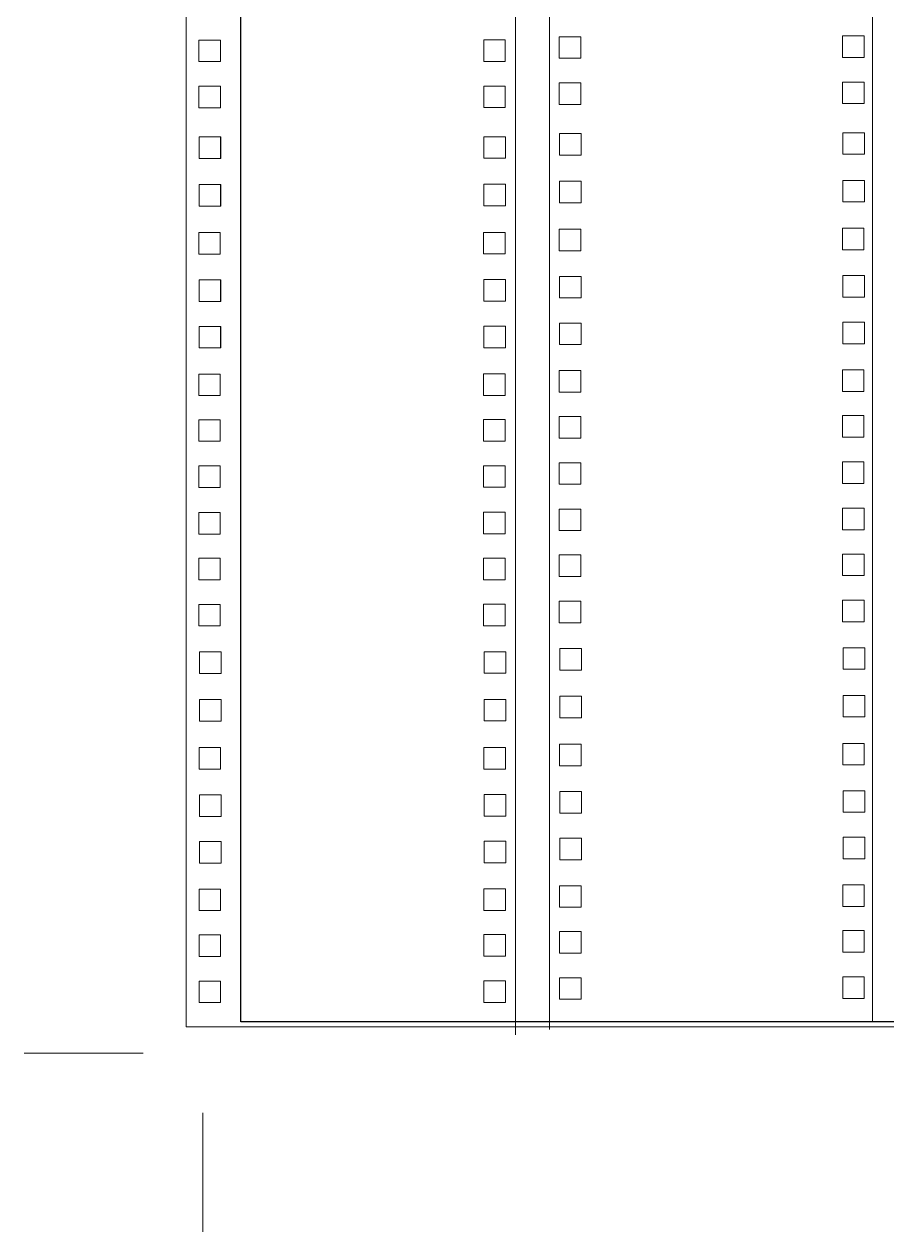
# Model space of a CAD drawing. Header units: inches. Extents: x 12 to 198, y 21 to 276.
# Drawn here: x 12.5 to 104.5, y 21 to 149.8 of the extents above; entities that cross this region are included whole.
import ezdxf

# ---------------------------------------------------------------- set-up
doc = ezdxf.new("R2010")
doc.units = ezdxf.units.IN
doc.header["$MEASUREMENT"] = 0
doc.layers.add('Capa 1', color=7, linetype='Continuous')
picture_1 = doc.add_image_def('image1.png', size_in_pixel=(874, 1383))

# ---------------------------------------------------------------- blocks, each defined once
blk = doc.blocks.new('block 13')
at = {"layer": 'Capa 1', "color": 7, "lineweight": 9}
blk.add_lwpolyline([(12.5, 40.03), (25.2, 40.03)], dxfattribs=at)
blk = doc.blocks.new('block 14')
at = {"layer": 'Capa 1', "color": 7, "lineweight": 9}
blk.add_lwpolyline([(31.55, 20.98), (31.55, 33.68)], dxfattribs=at)
blk = doc.blocks.new('block 10')
at = {"layer": 'Capa 1'}
for name in ['block 13', 'block 14']:
    blk.add_blockref(name, (0, 0), dxfattribs=at)
blk = doc.blocks.new('block 19')
at = {"layer": 'Capa 1', "lineweight": 0}
blk.add_lwpolyline([(103.01, 261.15), (103.01, 43.38)], dxfattribs=at)
blk = doc.blocks.new('block 20')
at = {"layer": 'Capa 1'}
image = blk.add_image(picture_1, insert=(35.62, 43.38), size_in_units=(137.61, 215.58), dxfattribs=at)
blk = doc.blocks.new('block 47')
at = {"layer": 'Capa 1', "lineweight": 0}
blk.add_lwpolyline([(33.44, 145.82), (31.14, 145.82), (31.14, 148.12), (33.44, 148.12), (33.44, 145.82)], dxfattribs=at)
blk = doc.blocks.new('block 48')
at = {"layer": 'Capa 1', "lineweight": 0}
blk.add_lwpolyline([(33.44, 145.82), (31.14, 145.82), (31.14, 148.12), (33.44, 148.12), (33.44, 145.82), (33.44, 145.82)], dxfattribs=at)
blk = doc.blocks.new('block 49')
at = {"layer": 'Capa 1', "lineweight": 0}
blk.add_lwpolyline([(33.44, 140.89), (31.14, 140.89), (31.14, 143.19), (33.44, 143.19), (33.44, 140.89)], dxfattribs=at)
blk = doc.blocks.new('block 50')
at = {"layer": 'Capa 1', "lineweight": 0}
blk.add_lwpolyline([(33.44, 140.89), (31.14, 140.89), (31.14, 143.19), (33.44, 143.19), (33.44, 140.89), (33.44, 140.89)], dxfattribs=at)
blk = doc.blocks.new('block 61')
at = {"layer": 'Capa 1', "lineweight": 0}
blk.add_lwpolyline([(33.42, 110.19), (31.12, 110.19), (31.12, 112.49), (33.42, 112.49), (33.42, 110.19)], dxfattribs=at)
blk = doc.blocks.new('block 62')
at = {"layer": 'Capa 1', "lineweight": 0}
blk.add_lwpolyline([(33.42, 110.19), (31.12, 110.19), (31.12, 112.49), (33.42, 112.49), (33.42, 110.19), (33.42, 110.19)], dxfattribs=at)
blk = doc.blocks.new('block 63')
at = {"layer": 'Capa 1', "lineweight": 0}
blk.add_lwpolyline([(33.42, 105.31), (31.12, 105.31), (31.12, 107.61), (33.42, 107.61), (33.42, 105.31)], dxfattribs=at)
blk = doc.blocks.new('block 64')
at = {"layer": 'Capa 1', "lineweight": 0}
blk.add_lwpolyline([(33.42, 105.31), (31.12, 105.31), (31.12, 107.61), (33.42, 107.61), (33.42, 105.31), (33.42, 105.31)], dxfattribs=at)
blk = doc.blocks.new('block 65')
at = {"layer": 'Capa 1', "lineweight": 0}
blk.add_lwpolyline([(33.42, 100.38), (31.12, 100.38), (31.12, 102.68), (33.42, 102.68), (33.42, 100.38)], dxfattribs=at)
blk = doc.blocks.new('block 66')
at = {"layer": 'Capa 1', "lineweight": 0}
blk.add_lwpolyline([(33.42, 100.38), (31.12, 100.38), (31.12, 102.68), (33.42, 102.68), (33.42, 100.38), (33.42, 100.38)], dxfattribs=at)
blk = doc.blocks.new('block 67')
at = {"layer": 'Capa 1', "lineweight": 0}
blk.add_lwpolyline([(33.46, 115.27), (31.16, 115.27), (31.16, 117.57), (33.46, 117.57), (33.46, 115.27)], dxfattribs=at)
blk = doc.blocks.new('block 68')
at = {"layer": 'Capa 1', "lineweight": 0}
blk.add_lwpolyline([(33.47, 115.27), (31.16, 115.27), (31.16, 117.57), (33.47, 117.57), (33.47, 115.27), (33.47, 115.27)], dxfattribs=at)
blk = doc.blocks.new('block 69')
at = {"layer": 'Capa 1', "lineweight": 0}
blk.add_lwpolyline([(33.46, 130.41), (31.16, 130.41), (31.16, 132.71), (33.46, 132.71), (33.46, 130.41)], dxfattribs=at)
blk = doc.blocks.new('block 70')
at = {"layer": 'Capa 1', "lineweight": 0}
blk.add_lwpolyline([(33.47, 130.41), (31.16, 130.41), (31.16, 132.71), (33.47, 132.71), (33.47, 130.41), (33.47, 130.41)], dxfattribs=at)
blk = doc.blocks.new('block 71')
at = {"layer": 'Capa 1', "lineweight": 0}
blk.add_lwpolyline([(33.42, 125.28), (31.12, 125.28), (31.12, 127.58), (33.42, 127.58), (33.42, 125.28)], dxfattribs=at)
blk = doc.blocks.new('block 72')
at = {"layer": 'Capa 1', "lineweight": 0}
blk.add_lwpolyline([(33.42, 125.28), (31.12, 125.28), (31.12, 127.58), (33.42, 127.58), (33.42, 125.28), (33.42, 125.28)], dxfattribs=at)
blk = doc.blocks.new('block 73')
at = {"layer": 'Capa 1', "lineweight": 0}
blk.add_lwpolyline([(33.46, 120.24), (31.16, 120.24), (31.16, 122.54), (33.46, 122.54), (33.46, 120.24)], dxfattribs=at)
blk = doc.blocks.new('block 74')
at = {"layer": 'Capa 1', "lineweight": 0}
blk.add_lwpolyline([(33.47, 120.24), (31.16, 120.24), (31.16, 122.54), (33.47, 122.54), (33.47, 120.24), (33.47, 120.24)], dxfattribs=at)
blk = doc.blocks.new('block 75')
at = {"layer": 'Capa 1', "lineweight": 0}
blk.add_lwpolyline([(33.46, 135.48), (31.16, 135.48), (31.16, 137.78), (33.46, 137.78), (33.46, 135.48)], dxfattribs=at)
blk = doc.blocks.new('block 76')
at = {"layer": 'Capa 1', "lineweight": 0}
blk.add_lwpolyline([(33.47, 135.48), (31.16, 135.48), (31.16, 137.78), (33.47, 137.78), (33.47, 135.48), (33.47, 135.48)], dxfattribs=at)
blk = doc.blocks.new('block 77')
at = {"layer": 'Capa 1', "lineweight": 0}
blk.add_lwpolyline([(33.42, 95.42), (31.12, 95.42), (31.12, 97.72), (33.42, 97.72), (33.42, 95.42)], dxfattribs=at)
blk = doc.blocks.new('block 78')
at = {"layer": 'Capa 1', "lineweight": 0}
blk.add_lwpolyline([(33.42, 95.42), (31.12, 95.42), (31.12, 97.72), (33.42, 97.72), (33.42, 95.42), (33.42, 95.42)], dxfattribs=at)
blk = doc.blocks.new('block 79')
at = {"layer": 'Capa 1', "lineweight": 0}
blk.add_lwpolyline([(33.42, 90.53), (31.12, 90.53), (31.12, 92.83), (33.42, 92.83), (33.42, 90.53)], dxfattribs=at)
blk = doc.blocks.new('block 80')
at = {"layer": 'Capa 1', "lineweight": 0}
blk.add_lwpolyline([(33.42, 90.53), (31.12, 90.53), (31.12, 92.83), (33.42, 92.83), (33.42, 90.53), (33.42, 90.53)], dxfattribs=at)
blk = doc.blocks.new('block 81')
at = {"layer": 'Capa 1', "lineweight": 0}
blk.add_lwpolyline([(33.42, 85.61), (31.12, 85.61), (31.12, 87.91), (33.42, 87.91), (33.42, 85.61)], dxfattribs=at)
blk = doc.blocks.new('block 82')
at = {"layer": 'Capa 1', "lineweight": 0}
blk.add_lwpolyline([(33.42, 85.61), (31.12, 85.61), (31.12, 87.91), (33.42, 87.91), (33.42, 85.61), (33.42, 85.61)], dxfattribs=at)
blk = doc.blocks.new('block 83')
at = {"layer": 'Capa 1', "lineweight": 0}
blk.add_lwpolyline([(33.46, 55.25), (31.16, 55.25), (31.16, 57.55), (33.46, 57.55), (33.46, 55.25)], dxfattribs=at)
blk = doc.blocks.new('block 84')
at = {"layer": 'Capa 1', "lineweight": 0}
blk.add_lwpolyline([(33.46, 55.25), (31.16, 55.25), (31.16, 57.55), (33.46, 57.55), (33.46, 55.25), (33.46, 55.25)], dxfattribs=at)
blk = doc.blocks.new('block 85')
at = {"layer": 'Capa 1', "lineweight": 0}
blk.add_lwpolyline([(33.46, 50.36), (31.16, 50.36), (31.16, 52.66), (33.46, 52.66), (33.46, 50.36)], dxfattribs=at)
blk = doc.blocks.new('block 86')
at = {"layer": 'Capa 1', "lineweight": 0}
blk.add_lwpolyline([(33.46, 50.36), (31.16, 50.36), (31.16, 52.66), (33.46, 52.66), (33.46, 50.36), (33.46, 50.36)], dxfattribs=at)
blk = doc.blocks.new('block 87')
at = {"layer": 'Capa 1', "lineweight": 0}
blk.add_lwpolyline([(33.46, 45.43), (31.16, 45.43), (31.16, 47.73), (33.46, 47.73), (33.46, 45.43)], dxfattribs=at)
blk = doc.blocks.new('block 88')
at = {"layer": 'Capa 1', "lineweight": 0}
blk.add_lwpolyline([(33.46, 45.43), (31.16, 45.43), (31.16, 47.73), (33.46, 47.73), (33.46, 45.43), (33.46, 45.43)], dxfattribs=at)
blk = doc.blocks.new('block 89')
at = {"layer": 'Capa 1', "lineweight": 0}
blk.add_lwpolyline([(33.51, 60.32), (31.21, 60.32), (31.21, 62.62), (33.51, 62.62), (33.51, 60.32)], dxfattribs=at)
blk = doc.blocks.new('block 90')
at = {"layer": 'Capa 1', "lineweight": 0}
blk.add_lwpolyline([(33.51, 60.32), (31.21, 60.32), (31.21, 62.62), (33.51, 62.62), (33.51, 60.32), (33.51, 60.32)], dxfattribs=at)
blk = doc.blocks.new('block 91')
at = {"layer": 'Capa 1', "lineweight": 0}
blk.add_lwpolyline([(33.51, 75.46), (31.21, 75.46), (31.21, 77.76), (33.51, 77.76), (33.51, 75.46)], dxfattribs=at)
blk = doc.blocks.new('block 92')
at = {"layer": 'Capa 1', "lineweight": 0}
blk.add_lwpolyline([(33.51, 75.46), (31.21, 75.46), (31.21, 77.76), (33.51, 77.76), (33.51, 75.46), (33.51, 75.46)], dxfattribs=at)
blk = doc.blocks.new('block 93')
at = {"layer": 'Capa 1', "lineweight": 0}
blk.add_lwpolyline([(33.46, 70.33), (31.16, 70.33), (31.16, 72.63), (33.46, 72.63), (33.46, 70.33)], dxfattribs=at)
blk = doc.blocks.new('block 94')
at = {"layer": 'Capa 1', "lineweight": 0}
blk.add_lwpolyline([(33.46, 70.33), (31.16, 70.33), (31.16, 72.63), (33.46, 72.63), (33.46, 70.33), (33.46, 70.33)], dxfattribs=at)
blk = doc.blocks.new('block 95')
at = {"layer": 'Capa 1', "lineweight": 0}
blk.add_lwpolyline([(33.51, 65.3), (31.21, 65.3), (31.21, 67.6), (33.51, 67.6), (33.51, 65.3)], dxfattribs=at)
blk = doc.blocks.new('block 96')
at = {"layer": 'Capa 1', "lineweight": 0}
blk.add_lwpolyline([(33.51, 65.3), (31.21, 65.3), (31.21, 67.6), (33.51, 67.6), (33.51, 65.3), (33.51, 65.3)], dxfattribs=at)
blk = doc.blocks.new('block 97')
at = {"layer": 'Capa 1', "lineweight": 0}
blk.add_lwpolyline([(33.51, 80.54), (31.21, 80.54), (31.21, 82.84), (33.51, 82.84), (33.51, 80.54)], dxfattribs=at)
blk = doc.blocks.new('block 98')
at = {"layer": 'Capa 1', "lineweight": 0}
blk.add_lwpolyline([(33.51, 80.54), (31.21, 80.54), (31.21, 82.84), (33.51, 82.84), (33.51, 80.54), (33.51, 80.54)], dxfattribs=at)
blk = doc.blocks.new('block 133')
at = {"layer": 'Capa 1', "lineweight": 0}
blk.add_lwpolyline([(63.83, 145.84), (61.53, 145.84), (61.53, 148.14), (63.83, 148.14), (63.83, 145.84)], dxfattribs=at)
blk = doc.blocks.new('block 134')
at = {"layer": 'Capa 1', "lineweight": 0}
blk.add_lwpolyline([(63.83, 145.84), (61.53, 145.84), (61.53, 148.14), (63.83, 148.14), (63.83, 145.84), (63.83, 145.84)], dxfattribs=at)
blk = doc.blocks.new('block 135')
at = {"layer": 'Capa 1', "lineweight": 0}
blk.add_lwpolyline([(63.83, 140.91), (61.53, 140.91), (61.53, 143.21), (63.83, 143.21), (63.83, 140.91)], dxfattribs=at)
blk = doc.blocks.new('block 136')
at = {"layer": 'Capa 1', "lineweight": 0}
blk.add_lwpolyline([(63.83, 140.91), (61.53, 140.91), (61.53, 143.21), (63.83, 143.21), (63.83, 140.91), (63.83, 140.91)], dxfattribs=at)
blk = doc.blocks.new('block 147')
at = {"layer": 'Capa 1', "lineweight": 0}
blk.add_lwpolyline([(63.8, 110.21), (61.5, 110.21), (61.5, 112.51), (63.8, 112.51), (63.8, 110.21)], dxfattribs=at)
blk = doc.blocks.new('block 148')
at = {"layer": 'Capa 1', "lineweight": 0}
blk.add_lwpolyline([(63.8, 110.21), (61.5, 110.21), (61.5, 112.51), (63.8, 112.51), (63.8, 110.21), (63.8, 110.21)], dxfattribs=at)
blk = doc.blocks.new('block 149')
at = {"layer": 'Capa 1', "lineweight": 0}
blk.add_lwpolyline([(63.8, 105.32), (61.5, 105.32), (61.5, 107.62), (63.8, 107.62), (63.8, 105.32)], dxfattribs=at)
blk = doc.blocks.new('block 150')
at = {"layer": 'Capa 1', "lineweight": 0}
blk.add_lwpolyline([(63.8, 105.32), (61.5, 105.32), (61.5, 107.62), (63.8, 107.62), (63.8, 105.32), (63.8, 105.32)], dxfattribs=at)
blk = doc.blocks.new('block 151')
at = {"layer": 'Capa 1', "lineweight": 0}
blk.add_lwpolyline([(63.8, 100.4), (61.5, 100.4), (61.5, 102.7), (63.8, 102.7), (63.8, 100.4)], dxfattribs=at)
blk = doc.blocks.new('block 152')
at = {"layer": 'Capa 1', "lineweight": 0}
blk.add_lwpolyline([(63.8, 100.4), (61.5, 100.4), (61.5, 102.7), (63.8, 102.7), (63.8, 100.4), (63.8, 100.4)], dxfattribs=at)
blk = doc.blocks.new('block 153')
at = {"layer": 'Capa 1', "lineweight": 0}
blk.add_lwpolyline([(63.85, 115.29), (61.55, 115.29), (61.55, 117.59), (63.85, 117.59), (63.85, 115.29)], dxfattribs=at)
blk = doc.blocks.new('block 154')
at = {"layer": 'Capa 1', "lineweight": 0}
blk.add_lwpolyline([(63.85, 115.29), (61.55, 115.29), (61.55, 117.59), (63.85, 117.59), (63.85, 115.29), (63.85, 115.29)], dxfattribs=at)
blk = doc.blocks.new('block 155')
at = {"layer": 'Capa 1', "lineweight": 0}
blk.add_lwpolyline([(63.85, 130.43), (61.55, 130.43), (61.55, 132.73), (63.85, 132.73), (63.85, 130.43)], dxfattribs=at)
blk = doc.blocks.new('block 156')
at = {"layer": 'Capa 1', "lineweight": 0}
blk.add_lwpolyline([(63.85, 130.43), (61.55, 130.43), (61.55, 132.73), (63.85, 132.73), (63.85, 130.43), (63.85, 130.43)], dxfattribs=at)
blk = doc.blocks.new('block 157')
at = {"layer": 'Capa 1', "lineweight": 0}
blk.add_lwpolyline([(63.8, 125.3), (61.5, 125.3), (61.5, 127.6), (63.8, 127.6), (63.8, 125.3)], dxfattribs=at)
blk = doc.blocks.new('block 158')
at = {"layer": 'Capa 1', "lineweight": 0}
blk.add_lwpolyline([(63.8, 125.3), (61.5, 125.3), (61.5, 127.6), (63.8, 127.6), (63.8, 125.3), (63.8, 125.3)], dxfattribs=at)
blk = doc.blocks.new('block 159')
at = {"layer": 'Capa 1', "lineweight": 0}
blk.add_lwpolyline([(63.85, 120.26), (61.55, 120.26), (61.55, 122.56), (63.85, 122.56), (63.85, 120.26)], dxfattribs=at)
blk = doc.blocks.new('block 160')
at = {"layer": 'Capa 1', "lineweight": 0}
blk.add_lwpolyline([(63.85, 120.26), (61.55, 120.26), (61.55, 122.56), (63.85, 122.56), (63.85, 120.26), (63.85, 120.26)], dxfattribs=at)
blk = doc.blocks.new('block 161')
at = {"layer": 'Capa 1', "lineweight": 0}
blk.add_lwpolyline([(63.85, 135.5), (61.55, 135.5), (61.55, 137.8), (63.85, 137.8), (63.85, 135.5)], dxfattribs=at)
blk = doc.blocks.new('block 162')
at = {"layer": 'Capa 1', "lineweight": 0}
blk.add_lwpolyline([(63.85, 135.5), (61.55, 135.5), (61.55, 137.8), (63.85, 137.8), (63.85, 135.5), (63.85, 135.5)], dxfattribs=at)
blk = doc.blocks.new('block 163')
at = {"layer": 'Capa 1', "lineweight": 0}
blk.add_lwpolyline([(63.81, 95.44), (61.51, 95.44), (61.51, 97.74), (63.81, 97.74), (63.81, 95.44)], dxfattribs=at)
blk = doc.blocks.new('block 164')
at = {"layer": 'Capa 1', "lineweight": 0}
blk.add_lwpolyline([(63.81, 95.44), (61.51, 95.44), (61.51, 97.74), (63.81, 97.74), (63.81, 95.44), (63.81, 95.44)], dxfattribs=at)
blk = doc.blocks.new('block 165')
at = {"layer": 'Capa 1', "lineweight": 0}
blk.add_lwpolyline([(63.81, 90.55), (61.51, 90.55), (61.51, 92.85), (63.81, 92.85), (63.81, 90.55)], dxfattribs=at)
blk = doc.blocks.new('block 166')
at = {"layer": 'Capa 1', "lineweight": 0}
blk.add_lwpolyline([(63.81, 90.55), (61.51, 90.55), (61.51, 92.85), (63.81, 92.85), (63.81, 90.55), (63.81, 90.55)], dxfattribs=at)
blk = doc.blocks.new('block 167')
at = {"layer": 'Capa 1', "lineweight": 0}
blk.add_lwpolyline([(63.81, 85.63), (61.51, 85.63), (61.51, 87.93), (63.81, 87.93), (63.81, 85.63)], dxfattribs=at)
blk = doc.blocks.new('block 168')
at = {"layer": 'Capa 1', "lineweight": 0}
blk.add_lwpolyline([(63.81, 85.63), (61.51, 85.63), (61.51, 87.93), (63.81, 87.93), (63.81, 85.63), (63.81, 85.63)], dxfattribs=at)
blk = doc.blocks.new('block 169')
at = {"layer": 'Capa 1', "lineweight": 0}
blk.add_lwpolyline([(63.84, 55.27), (61.54, 55.27), (61.54, 57.57), (63.84, 57.57), (63.84, 55.27)], dxfattribs=at)
blk = doc.blocks.new('block 170')
at = {"layer": 'Capa 1', "lineweight": 0}
blk.add_lwpolyline([(63.84, 55.27), (61.54, 55.27), (61.54, 57.57), (63.84, 57.57), (63.84, 55.27), (63.84, 55.27)], dxfattribs=at)
blk = doc.blocks.new('block 171')
at = {"layer": 'Capa 1', "lineweight": 0}
blk.add_lwpolyline([(63.84, 50.38), (61.54, 50.38), (61.54, 52.68), (63.84, 52.68), (63.84, 50.38)], dxfattribs=at)
blk = doc.blocks.new('block 172')
at = {"layer": 'Capa 1', "lineweight": 0}
blk.add_lwpolyline([(63.84, 50.38), (61.54, 50.38), (61.54, 52.68), (63.84, 52.68), (63.84, 50.38), (63.84, 50.38)], dxfattribs=at)
blk = doc.blocks.new('block 173')
at = {"layer": 'Capa 1', "lineweight": 0}
blk.add_lwpolyline([(63.84, 45.45), (61.54, 45.45), (61.54, 47.75), (63.84, 47.75), (63.84, 45.45)], dxfattribs=at)
blk = doc.blocks.new('block 174')
at = {"layer": 'Capa 1', "lineweight": 0}
blk.add_lwpolyline([(63.84, 45.45), (61.54, 45.45), (61.54, 47.75), (63.84, 47.75), (63.84, 45.45), (63.84, 45.45)], dxfattribs=at)
blk = doc.blocks.new('block 175')
at = {"layer": 'Capa 1', "lineweight": 0}
blk.add_lwpolyline([(63.89, 60.34), (61.59, 60.34), (61.59, 62.64), (63.89, 62.64), (63.89, 60.34)], dxfattribs=at)
blk = doc.blocks.new('block 176')
at = {"layer": 'Capa 1', "lineweight": 0}
blk.add_lwpolyline([(63.89, 60.34), (61.59, 60.34), (61.59, 62.64), (63.89, 62.64), (63.89, 60.34), (63.89, 60.34)], dxfattribs=at)
blk = doc.blocks.new('block 177')
at = {"layer": 'Capa 1', "lineweight": 0}
blk.add_lwpolyline([(63.89, 75.48), (61.59, 75.48), (61.59, 77.78), (63.89, 77.78), (63.89, 75.48)], dxfattribs=at)
blk = doc.blocks.new('block 178')
at = {"layer": 'Capa 1', "lineweight": 0}
blk.add_lwpolyline([(63.89, 75.48), (61.59, 75.48), (61.59, 77.78), (63.89, 77.78), (63.89, 75.48), (63.89, 75.48)], dxfattribs=at)
blk = doc.blocks.new('block 179')
at = {"layer": 'Capa 1', "lineweight": 0}
blk.add_lwpolyline([(63.84, 70.35), (61.54, 70.35), (61.54, 72.65), (63.84, 72.65), (63.84, 70.35)], dxfattribs=at)
blk = doc.blocks.new('block 180')
at = {"layer": 'Capa 1', "lineweight": 0}
blk.add_lwpolyline([(63.84, 70.35), (61.54, 70.35), (61.54, 72.65), (63.84, 72.65), (63.84, 70.35), (63.84, 70.35)], dxfattribs=at)
blk = doc.blocks.new('block 181')
at = {"layer": 'Capa 1', "lineweight": 0}
blk.add_lwpolyline([(63.89, 65.32), (61.59, 65.32), (61.59, 67.62), (63.89, 67.62), (63.89, 65.32)], dxfattribs=at)
blk = doc.blocks.new('block 182')
at = {"layer": 'Capa 1', "lineweight": 0}
blk.add_lwpolyline([(63.89, 65.32), (61.59, 65.32), (61.59, 67.62), (63.89, 67.62), (63.89, 65.32), (63.89, 65.32)], dxfattribs=at)
blk = doc.blocks.new('block 183')
at = {"layer": 'Capa 1', "lineweight": 0}
blk.add_lwpolyline([(63.89, 80.56), (61.59, 80.56), (61.59, 82.86), (63.89, 82.86), (63.89, 80.56)], dxfattribs=at)
blk = doc.blocks.new('block 184')
at = {"layer": 'Capa 1', "lineweight": 0}
blk.add_lwpolyline([(63.89, 80.56), (61.59, 80.56), (61.59, 82.86), (63.89, 82.86), (63.89, 80.56), (63.89, 80.56)], dxfattribs=at)
blk = doc.blocks.new('block 219')
at = {"layer": 'Capa 1', "lineweight": 0}
blk.add_lwpolyline([(71.89, 146.17), (69.59, 146.17), (69.59, 148.47), (71.89, 148.47), (71.89, 146.17)], dxfattribs=at)
blk = doc.blocks.new('block 220')
at = {"layer": 'Capa 1', "lineweight": 0}
blk.add_lwpolyline([(71.89, 146.17), (69.59, 146.17), (69.59, 148.47), (71.89, 148.47), (71.89, 146.17), (71.89, 146.17)], dxfattribs=at)
blk = doc.blocks.new('block 221')
at = {"layer": 'Capa 1', "lineweight": 0}
blk.add_lwpolyline([(71.89, 141.25), (69.59, 141.25), (69.59, 143.55), (71.89, 143.55), (71.89, 141.25)], dxfattribs=at)
blk = doc.blocks.new('block 222')
at = {"layer": 'Capa 1', "lineweight": 0}
blk.add_lwpolyline([(71.89, 141.25), (69.59, 141.25), (69.59, 143.55), (71.89, 143.55), (71.89, 141.25), (71.89, 141.25)], dxfattribs=at)
blk = doc.blocks.new('block 233')
at = {"layer": 'Capa 1', "lineweight": 0}
blk.add_lwpolyline([(71.87, 110.55), (69.57, 110.55), (69.57, 112.85), (71.87, 112.85), (71.87, 110.55)], dxfattribs=at)
blk = doc.blocks.new('block 234')
at = {"layer": 'Capa 1', "lineweight": 0}
blk.add_lwpolyline([(71.87, 110.55), (69.57, 110.55), (69.57, 112.85), (71.87, 112.85), (71.87, 110.55), (71.87, 110.55)], dxfattribs=at)
blk = doc.blocks.new('block 235')
at = {"layer": 'Capa 1', "lineweight": 0}
blk.add_lwpolyline([(71.87, 105.66), (69.57, 105.66), (69.57, 107.96), (71.87, 107.96), (71.87, 105.66)], dxfattribs=at)
blk = doc.blocks.new('block 236')
at = {"layer": 'Capa 1', "lineweight": 0}
blk.add_lwpolyline([(71.87, 105.66), (69.57, 105.66), (69.57, 107.96), (71.87, 107.96), (71.87, 105.66), (71.87, 105.66)], dxfattribs=at)
blk = doc.blocks.new('block 237')
at = {"layer": 'Capa 1', "lineweight": 0}
blk.add_lwpolyline([(71.87, 100.73), (69.57, 100.73), (69.57, 103.03), (71.87, 103.03), (71.87, 100.73)], dxfattribs=at)
blk = doc.blocks.new('block 238')
at = {"layer": 'Capa 1', "lineweight": 0}
blk.add_lwpolyline([(71.87, 100.73), (69.57, 100.73), (69.57, 103.03), (71.87, 103.03), (71.87, 100.73), (71.87, 100.73)], dxfattribs=at)
blk = doc.blocks.new('block 239')
at = {"layer": 'Capa 1', "lineweight": 0}
blk.add_lwpolyline([(71.92, 115.62), (69.62, 115.62), (69.62, 117.92), (71.92, 117.92), (71.92, 115.62)], dxfattribs=at)
blk = doc.blocks.new('block 240')
at = {"layer": 'Capa 1', "lineweight": 0}
blk.add_lwpolyline([(71.92, 115.62), (69.62, 115.62), (69.62, 117.92), (71.92, 117.92), (71.92, 115.62), (71.92, 115.62)], dxfattribs=at)
blk = doc.blocks.new('block 241')
at = {"layer": 'Capa 1', "lineweight": 0}
blk.add_lwpolyline([(71.92, 130.76), (69.62, 130.76), (69.62, 133.06), (71.92, 133.06), (71.92, 130.76)], dxfattribs=at)
blk = doc.blocks.new('block 242')
at = {"layer": 'Capa 1', "lineweight": 0}
blk.add_lwpolyline([(71.92, 130.76), (69.62, 130.76), (69.62, 133.06), (71.92, 133.06), (71.92, 130.76), (71.92, 130.76)], dxfattribs=at)
blk = doc.blocks.new('block 243')
at = {"layer": 'Capa 1', "lineweight": 0}
blk.add_lwpolyline([(71.87, 125.64), (69.57, 125.64), (69.57, 127.93), (71.87, 127.93), (71.87, 125.64)], dxfattribs=at)
blk = doc.blocks.new('block 244')
at = {"layer": 'Capa 1', "lineweight": 0}
blk.add_lwpolyline([(71.87, 125.63), (69.57, 125.63), (69.57, 127.93), (71.87, 127.93), (71.87, 125.63), (71.87, 125.63)], dxfattribs=at)
blk = doc.blocks.new('block 245')
at = {"layer": 'Capa 1', "lineweight": 0}
blk.add_lwpolyline([(71.92, 120.6), (69.62, 120.6), (69.62, 122.9), (71.92, 122.9), (71.92, 120.6)], dxfattribs=at)
blk = doc.blocks.new('block 246')
at = {"layer": 'Capa 1', "lineweight": 0}
blk.add_lwpolyline([(71.92, 120.6), (69.62, 120.6), (69.62, 122.9), (71.92, 122.9), (71.92, 120.6), (71.92, 120.6)], dxfattribs=at)
blk = doc.blocks.new('block 247')
at = {"layer": 'Capa 1', "lineweight": 0}
blk.add_lwpolyline([(71.92, 135.84), (69.62, 135.84), (69.62, 138.14), (71.92, 138.14), (71.92, 135.84)], dxfattribs=at)
blk = doc.blocks.new('block 248')
at = {"layer": 'Capa 1', "lineweight": 0}
blk.add_lwpolyline([(71.92, 135.84), (69.62, 135.84), (69.62, 138.14), (71.92, 138.14), (71.92, 135.84), (71.92, 135.84)], dxfattribs=at)
blk = doc.blocks.new('block 249')
at = {"layer": 'Capa 1', "lineweight": 0}
blk.add_lwpolyline([(71.88, 95.78), (69.58, 95.78), (69.58, 98.08), (71.88, 98.08), (71.88, 95.78)], dxfattribs=at)
blk = doc.blocks.new('block 250')
at = {"layer": 'Capa 1', "lineweight": 0}
blk.add_lwpolyline([(71.88, 95.78), (69.58, 95.78), (69.58, 98.08), (71.88, 98.08), (71.88, 95.78), (71.88, 95.78)], dxfattribs=at)
blk = doc.blocks.new('block 251')
at = {"layer": 'Capa 1', "lineweight": 0}
blk.add_lwpolyline([(71.88, 90.89), (69.58, 90.89), (69.58, 93.19), (71.88, 93.19), (71.88, 90.89)], dxfattribs=at)
blk = doc.blocks.new('block 252')
at = {"layer": 'Capa 1', "lineweight": 0}
blk.add_lwpolyline([(71.88, 90.89), (69.58, 90.89), (69.58, 93.19), (71.88, 93.19), (71.88, 90.89), (71.88, 90.89)], dxfattribs=at)
blk = doc.blocks.new('block 253')
at = {"layer": 'Capa 1', "lineweight": 0}
blk.add_lwpolyline([(71.88, 85.96), (69.58, 85.96), (69.58, 88.26), (71.88, 88.26), (71.88, 85.96)], dxfattribs=at)
blk = doc.blocks.new('block 254')
at = {"layer": 'Capa 1', "lineweight": 0}
blk.add_lwpolyline([(71.88, 85.96), (69.58, 85.96), (69.58, 88.26), (71.88, 88.26), (71.88, 85.96), (71.88, 85.96)], dxfattribs=at)
blk = doc.blocks.new('block 255')
at = {"layer": 'Capa 1', "lineweight": 0}
blk.add_lwpolyline([(71.91, 55.6), (69.61, 55.6), (69.61, 57.9), (71.91, 57.9), (71.91, 55.6)], dxfattribs=at)
blk = doc.blocks.new('block 256')
at = {"layer": 'Capa 1', "lineweight": 0}
blk.add_lwpolyline([(71.91, 55.6), (69.61, 55.6), (69.61, 57.9), (71.91, 57.9), (71.91, 55.6), (71.91, 55.6)], dxfattribs=at)
blk = doc.blocks.new('block 257')
at = {"layer": 'Capa 1', "lineweight": 0}
blk.add_lwpolyline([(71.91, 50.72), (69.61, 50.72), (69.61, 53.02), (71.91, 53.02), (71.91, 50.72)], dxfattribs=at)
blk = doc.blocks.new('block 258')
at = {"layer": 'Capa 1', "lineweight": 0}
blk.add_lwpolyline([(71.91, 50.72), (69.61, 50.72), (69.61, 53.02), (71.91, 53.02), (71.91, 50.72), (71.91, 50.72)], dxfattribs=at)
blk = doc.blocks.new('block 259')
at = {"layer": 'Capa 1', "lineweight": 0}
blk.add_lwpolyline([(71.91, 45.79), (69.61, 45.79), (69.61, 48.09), (71.91, 48.09), (71.91, 45.79)], dxfattribs=at)
blk = doc.blocks.new('block 260')
at = {"layer": 'Capa 1', "lineweight": 0}
blk.add_lwpolyline([(71.91, 45.79), (69.61, 45.79), (69.61, 48.09), (71.91, 48.09), (71.91, 45.79), (71.91, 45.79)], dxfattribs=at)
blk = doc.blocks.new('block 261')
at = {"layer": 'Capa 1', "lineweight": 0}
blk.add_lwpolyline([(71.96, 60.68), (69.66, 60.68), (69.66, 62.98), (71.96, 62.98), (71.96, 60.68)], dxfattribs=at)
blk = doc.blocks.new('block 262')
at = {"layer": 'Capa 1', "lineweight": 0}
blk.add_lwpolyline([(71.96, 60.68), (69.66, 60.68), (69.66, 62.98), (71.96, 62.98), (71.96, 60.68), (71.96, 60.68)], dxfattribs=at)
blk = doc.blocks.new('block 263')
at = {"layer": 'Capa 1', "lineweight": 0}
blk.add_lwpolyline([(71.96, 75.82), (69.66, 75.82), (69.66, 78.12), (71.96, 78.12), (71.96, 75.82)], dxfattribs=at)
blk = doc.blocks.new('block 264')
at = {"layer": 'Capa 1', "lineweight": 0}
blk.add_lwpolyline([(71.96, 75.82), (69.66, 75.82), (69.66, 78.12), (71.96, 78.12), (71.96, 75.82), (71.96, 75.82)], dxfattribs=at)
blk = doc.blocks.new('block 265')
at = {"layer": 'Capa 1', "lineweight": 0}
blk.add_lwpolyline([(71.91, 70.69), (69.61, 70.69), (69.61, 72.99), (71.91, 72.99), (71.91, 70.69)], dxfattribs=at)
blk = doc.blocks.new('block 266')
at = {"layer": 'Capa 1', "lineweight": 0}
blk.add_lwpolyline([(71.91, 70.69), (69.61, 70.69), (69.61, 72.99), (71.91, 72.99), (71.91, 70.69), (71.91, 70.69)], dxfattribs=at)
blk = doc.blocks.new('block 267')
at = {"layer": 'Capa 1', "lineweight": 0}
blk.add_lwpolyline([(71.96, 65.65), (69.66, 65.65), (69.66, 67.95), (71.96, 67.95), (71.96, 65.65)], dxfattribs=at)
blk = doc.blocks.new('block 268')
at = {"layer": 'Capa 1', "lineweight": 0}
blk.add_lwpolyline([(71.96, 65.65), (69.66, 65.65), (69.66, 67.95), (71.96, 67.95), (71.96, 65.65), (71.96, 65.65)], dxfattribs=at)
blk = doc.blocks.new('block 269')
at = {"layer": 'Capa 1', "lineweight": 0}
blk.add_lwpolyline([(71.96, 80.89), (69.66, 80.89), (69.66, 83.19), (71.96, 83.19), (71.96, 80.89)], dxfattribs=at)
blk = doc.blocks.new('block 270')
at = {"layer": 'Capa 1', "lineweight": 0}
blk.add_lwpolyline([(71.96, 80.9), (69.66, 80.9), (69.66, 83.19), (71.96, 83.19), (71.96, 80.9), (71.96, 80.9)], dxfattribs=at)
blk = doc.blocks.new('block 305')
at = {"layer": 'Capa 1', "lineweight": 0}
blk.add_lwpolyline([(102.12, 146.26), (99.82, 146.26), (99.82, 148.56), (102.12, 148.56), (102.12, 146.26)], dxfattribs=at)
blk = doc.blocks.new('block 306')
at = {"layer": 'Capa 1', "lineweight": 0}
blk.add_lwpolyline([(102.12, 146.26), (99.82, 146.26), (99.82, 148.56), (102.12, 148.56), (102.12, 146.26), (102.12, 146.26)], dxfattribs=at)
blk = doc.blocks.new('block 307')
at = {"layer": 'Capa 1', "lineweight": 0}
blk.add_lwpolyline([(102.12, 141.34), (99.82, 141.34), (99.82, 143.64), (102.12, 143.64), (102.12, 141.34)], dxfattribs=at)
blk = doc.blocks.new('block 308')
at = {"layer": 'Capa 1', "lineweight": 0}
blk.add_lwpolyline([(102.12, 141.34), (99.82, 141.34), (99.82, 143.64), (102.12, 143.64), (102.12, 141.34), (102.12, 141.34)], dxfattribs=at)
blk = doc.blocks.new('block 319')
at = {"layer": 'Capa 1', "lineweight": 0}
blk.add_lwpolyline([(102.09, 110.64), (99.79, 110.64), (99.79, 112.94), (102.09, 112.94), (102.09, 110.64)], dxfattribs=at)
blk = doc.blocks.new('block 320')
at = {"layer": 'Capa 1', "lineweight": 0}
blk.add_lwpolyline([(102.09, 110.64), (99.79, 110.64), (99.79, 112.94), (102.09, 112.94), (102.09, 110.64), (102.09, 110.64)], dxfattribs=at)
blk = doc.blocks.new('block 321')
at = {"layer": 'Capa 1', "lineweight": 0}
blk.add_lwpolyline([(102.09, 105.75), (99.79, 105.75), (99.79, 108.05), (102.09, 108.05), (102.09, 105.75)], dxfattribs=at)
blk = doc.blocks.new('block 322')
at = {"layer": 'Capa 1', "lineweight": 0}
blk.add_lwpolyline([(102.09, 105.75), (99.79, 105.75), (99.79, 108.05), (102.09, 108.05), (102.09, 105.75), (102.09, 105.75)], dxfattribs=at)
blk = doc.blocks.new('block 323')
at = {"layer": 'Capa 1', "lineweight": 0}
blk.add_lwpolyline([(102.09, 100.82), (99.79, 100.82), (99.79, 103.12), (102.09, 103.12), (102.09, 100.82)], dxfattribs=at)
blk = doc.blocks.new('block 324')
at = {"layer": 'Capa 1', "lineweight": 0}
blk.add_lwpolyline([(102.09, 100.82), (99.79, 100.82), (99.79, 103.12), (102.09, 103.12), (102.09, 100.82), (102.09, 100.82)], dxfattribs=at)
blk = doc.blocks.new('block 325')
at = {"layer": 'Capa 1', "lineweight": 0}
blk.add_lwpolyline([(102.14, 115.71), (99.84, 115.71), (99.84, 118.01), (102.14, 118.01), (102.14, 115.71)], dxfattribs=at)
blk = doc.blocks.new('block 326')
at = {"layer": 'Capa 1', "lineweight": 0}
blk.add_lwpolyline([(102.14, 115.71), (99.84, 115.71), (99.84, 118.01), (102.14, 118.01), (102.14, 115.71), (102.14, 115.71)], dxfattribs=at)
blk = doc.blocks.new('block 327')
at = {"layer": 'Capa 1', "lineweight": 0}
blk.add_lwpolyline([(102.14, 130.85), (99.84, 130.85), (99.84, 133.15), (102.14, 133.15), (102.14, 130.85)], dxfattribs=at)
blk = doc.blocks.new('block 328')
at = {"layer": 'Capa 1', "lineweight": 0}
blk.add_lwpolyline([(102.14, 130.85), (99.84, 130.85), (99.84, 133.15), (102.14, 133.15), (102.14, 130.85), (102.14, 130.85)], dxfattribs=at)
blk = doc.blocks.new('block 329')
at = {"layer": 'Capa 1', "lineweight": 0}
blk.add_lwpolyline([(102.09, 125.73), (99.79, 125.73), (99.79, 128.03), (102.09, 128.03), (102.09, 125.73)], dxfattribs=at)
blk = doc.blocks.new('block 330')
at = {"layer": 'Capa 1', "lineweight": 0}
blk.add_lwpolyline([(102.09, 125.73), (99.79, 125.73), (99.79, 128.03), (102.09, 128.03), (102.09, 125.73), (102.09, 125.73)], dxfattribs=at)
blk = doc.blocks.new('block 331')
at = {"layer": 'Capa 1', "lineweight": 0}
blk.add_lwpolyline([(102.14, 120.69), (99.84, 120.69), (99.84, 122.99), (102.14, 122.99), (102.14, 120.69)], dxfattribs=at)
blk = doc.blocks.new('block 332')
at = {"layer": 'Capa 1', "lineweight": 0}
blk.add_lwpolyline([(102.14, 120.69), (99.84, 120.69), (99.84, 122.99), (102.14, 122.99), (102.14, 120.69), (102.14, 120.69)], dxfattribs=at)
blk = doc.blocks.new('block 333')
at = {"layer": 'Capa 1', "lineweight": 0}
blk.add_lwpolyline([(102.14, 135.93), (99.84, 135.93), (99.84, 138.23), (102.14, 138.23), (102.14, 135.93)], dxfattribs=at)
blk = doc.blocks.new('block 334')
at = {"layer": 'Capa 1', "lineweight": 0}
blk.add_lwpolyline([(102.14, 135.93), (99.84, 135.93), (99.84, 138.23), (102.14, 138.23), (102.14, 135.93), (102.14, 135.93)], dxfattribs=at)
blk = doc.blocks.new('block 335')
at = {"layer": 'Capa 1', "lineweight": 0}
blk.add_lwpolyline([(102.1, 95.87), (99.8, 95.87), (99.8, 98.17), (102.1, 98.17), (102.1, 95.87)], dxfattribs=at)
blk = doc.blocks.new('block 336')
at = {"layer": 'Capa 1', "lineweight": 0}
blk.add_lwpolyline([(102.1, 95.87), (99.8, 95.87), (99.8, 98.17), (102.1, 98.17), (102.1, 95.87), (102.1, 95.87)], dxfattribs=at)
blk = doc.blocks.new('block 337')
at = {"layer": 'Capa 1', "lineweight": 0}
blk.add_lwpolyline([(102.1, 90.98), (99.8, 90.98), (99.8, 93.28), (102.1, 93.28), (102.1, 90.98)], dxfattribs=at)
blk = doc.blocks.new('block 338')
at = {"layer": 'Capa 1', "lineweight": 0}
blk.add_lwpolyline([(102.1, 90.98), (99.8, 90.98), (99.8, 93.28), (102.1, 93.28), (102.1, 90.98), (102.1, 90.98)], dxfattribs=at)
blk = doc.blocks.new('block 339')
at = {"layer": 'Capa 1', "lineweight": 0}
blk.add_lwpolyline([(102.1, 86.05), (99.8, 86.05), (99.8, 88.35), (102.1, 88.35), (102.1, 86.05)], dxfattribs=at)
blk = doc.blocks.new('block 340')
at = {"layer": 'Capa 1', "lineweight": 0}
blk.add_lwpolyline([(102.1, 86.05), (99.8, 86.05), (99.8, 88.35), (102.1, 88.35), (102.1, 86.05), (102.1, 86.05)], dxfattribs=at)
blk = doc.blocks.new('block 341')
at = {"layer": 'Capa 1', "lineweight": 0}
blk.add_lwpolyline([(102.13, 55.69), (99.83, 55.69), (99.83, 57.99), (102.13, 57.99), (102.13, 55.69)], dxfattribs=at)
blk = doc.blocks.new('block 342')
at = {"layer": 'Capa 1', "lineweight": 0}
blk.add_lwpolyline([(102.13, 55.69), (99.83, 55.69), (99.83, 57.99), (102.13, 57.99), (102.13, 55.69), (102.13, 55.69)], dxfattribs=at)
blk = doc.blocks.new('block 343')
at = {"layer": 'Capa 1', "lineweight": 0}
blk.add_lwpolyline([(102.13, 50.81), (99.83, 50.81), (99.83, 53.11), (102.13, 53.11), (102.13, 50.81)], dxfattribs=at)
blk = doc.blocks.new('block 344')
at = {"layer": 'Capa 1', "lineweight": 0}
blk.add_lwpolyline([(102.13, 50.81), (99.83, 50.81), (99.83, 53.11), (102.13, 53.11), (102.13, 50.81), (102.13, 50.81)], dxfattribs=at)
blk = doc.blocks.new('block 345')
at = {"layer": 'Capa 1', "lineweight": 0}
blk.add_lwpolyline([(102.13, 45.88), (99.83, 45.88), (99.83, 48.18), (102.13, 48.18), (102.13, 45.88)], dxfattribs=at)
blk = doc.blocks.new('block 346')
at = {"layer": 'Capa 1', "lineweight": 0}
blk.add_lwpolyline([(102.13, 45.88), (99.83, 45.88), (99.83, 48.18), (102.13, 48.18), (102.13, 45.88), (102.13, 45.88)], dxfattribs=at)
blk = doc.blocks.new('block 347')
at = {"layer": 'Capa 1', "lineweight": 0}
blk.add_lwpolyline([(102.18, 60.77), (99.88, 60.77), (99.88, 63.07), (102.18, 63.07), (102.18, 60.77)], dxfattribs=at)
blk = doc.blocks.new('block 348')
at = {"layer": 'Capa 1', "lineweight": 0}
blk.add_lwpolyline([(102.18, 60.77), (99.88, 60.77), (99.88, 63.07), (102.18, 63.07), (102.18, 60.77), (102.18, 60.77)], dxfattribs=at)
blk = doc.blocks.new('block 349')
at = {"layer": 'Capa 1', "lineweight": 0}
blk.add_lwpolyline([(102.18, 75.91), (99.88, 75.91), (99.88, 78.21), (102.18, 78.21), (102.18, 75.91)], dxfattribs=at)
blk = doc.blocks.new('block 350')
at = {"layer": 'Capa 1', "lineweight": 0}
blk.add_lwpolyline([(102.18, 75.91), (99.88, 75.91), (99.88, 78.21), (102.18, 78.21), (102.18, 75.91), (102.18, 75.91)], dxfattribs=at)
blk = doc.blocks.new('block 351')
at = {"layer": 'Capa 1', "lineweight": 0}
blk.add_lwpolyline([(102.13, 70.78), (99.83, 70.78), (99.83, 73.08), (102.13, 73.08), (102.13, 70.78)], dxfattribs=at)
blk = doc.blocks.new('block 352')
at = {"layer": 'Capa 1', "lineweight": 0}
blk.add_lwpolyline([(102.13, 70.78), (99.83, 70.78), (99.83, 73.08), (102.13, 73.08), (102.13, 70.78), (102.13, 70.78)], dxfattribs=at)
blk = doc.blocks.new('block 353')
at = {"layer": 'Capa 1', "lineweight": 0}
blk.add_lwpolyline([(102.18, 65.74), (99.88, 65.74), (99.88, 68.04), (102.18, 68.04), (102.18, 65.74)], dxfattribs=at)
blk = doc.blocks.new('block 354')
at = {"layer": 'Capa 1', "lineweight": 0}
blk.add_lwpolyline([(102.18, 65.74), (99.88, 65.74), (99.88, 68.04), (102.18, 68.04), (102.18, 65.74), (102.18, 65.74)], dxfattribs=at)
blk = doc.blocks.new('block 355')
at = {"layer": 'Capa 1', "lineweight": 0}
blk.add_lwpolyline([(102.18, 80.99), (99.88, 80.99), (99.88, 83.29), (102.18, 83.29), (102.18, 80.99)], dxfattribs=at)
blk = doc.blocks.new('block 356')
at = {"layer": 'Capa 1', "lineweight": 0}
blk.add_lwpolyline([(102.18, 80.99), (99.88, 80.99), (99.88, 83.29), (102.18, 83.29), (102.18, 80.99), (102.18, 80.99)], dxfattribs=at)
blk = doc.blocks.new('block 703')
at = {"layer": 'Capa 1', "lineweight": 0}
blk.add_lwpolyline([(29.79, 42.83), (178.71, 42.83)], dxfattribs=at)
blk = doc.blocks.new('block 704')
at = {"layer": 'Capa 1', "lineweight": 0}
blk.add_lwpolyline([(29.79, 260), (29.79, 42.83)], dxfattribs=at)
blk = doc.blocks.new('block 705')
at = {"layer": 'Capa 1', "lineweight": 0}
blk.add_lwpolyline([(64.9, 259.55), (64.9, 41.98)], dxfattribs=at)
blk = doc.blocks.new('block 706')
at = {"layer": 'Capa 1', "lineweight": 0}
blk.add_lwpolyline([(68.54, 259.55), (68.54, 42.57)], dxfattribs=at)

msp = doc.modelspace()

# ---------------------------------------------------------------- block references
at = {"layer": 'Capa 1'}
for name in ['block 10', 'block 19', 'block 704', 'block 20', 'block 705', 'block 706', 'block 219', 'block 220', 'block 305', 'block 306', 'block 47', 'block 48', 'block 133', 'block 134', 'block 49', 'block 50', 'block 135', 'block 136', 'block 221', 'block 222', 'block 307', 'block 308', 'block 247', 'block 248', 'block 333', 'block 334', 'block 75', 'block 76', 'block 161', 'block 162', 'block 69', 'block 70', 'block 155', 'block 156', 'block 241', 'block 242', 'block 327', 'block 328', 'block 71', 'block 72', 'block 157', 'block 158', 'block 243', 'block 244', 'block 329', 'block 330', 'block 73', 'block 74', 'block 159', 'block 160', 'block 245', 'block 246', 'block 331', 'block 332', 'block 67', 'block 68', 'block 153', 'block 154', 'block 239', 'block 240', 'block 325', 'block 326', 'block 61', 'block 62', 'block 147', 'block 148', 'block 233', 'block 234', 'block 319', 'block 320', 'block 63', 'block 64', 'block 149', 'block 150', 'block 235', 'block 236', 'block 321', 'block 322', 'block 323', 'block 324', 'block 65', 'block 66', 'block 151', 'block 152', 'block 237', 'block 238', 'block 249', 'block 250', 'block 335', 'block 336', 'block 77', 'block 78', 'block 163', 'block 164', 'block 79', 'block 80', 'block 165', 'block 166', 'block 251', 'block 252', 'block 337', 'block 338', 'block 81', 'block 82', 'block 167', 'block 168', 'block 253', 'block 254', 'block 339', 'block 340', 'block 97', 'block 98', 'block 183', 'block 184', 'block 269', 'block 270', 'block 355', 'block 356', 'block 91', 'block 92', 'block 177', 'block 178', 'block 263', 'block 264', 'block 349', 'block 350', 'block 93', 'block 94', 'block 179', 'block 180', 'block 265', 'block 266', 'block 351', 'block 352', 'block 95', 'block 96', 'block 181', 'block 182', 'block 267', 'block 268', 'block 353', 'block 354', 'block 89', 'block 90', 'block 175', 'block 176', 'block 261', 'block 262', 'block 347', 'block 348', 'block 341', 'block 342', 'block 83', 'block 84', 'block 169', 'block 170', 'block 255', 'block 256', 'block 257', 'block 258', 'block 343', 'block 344', 'block 85', 'block 86', 'block 171', 'block 172', 'block 87', 'block 88', 'block 173', 'block 174', 'block 259', 'block 260', 'block 345', 'block 346', 'block 703']:
    msp.add_blockref(name, (0, 0), dxfattribs=at)

doc.saveas('drawing.dxf')
